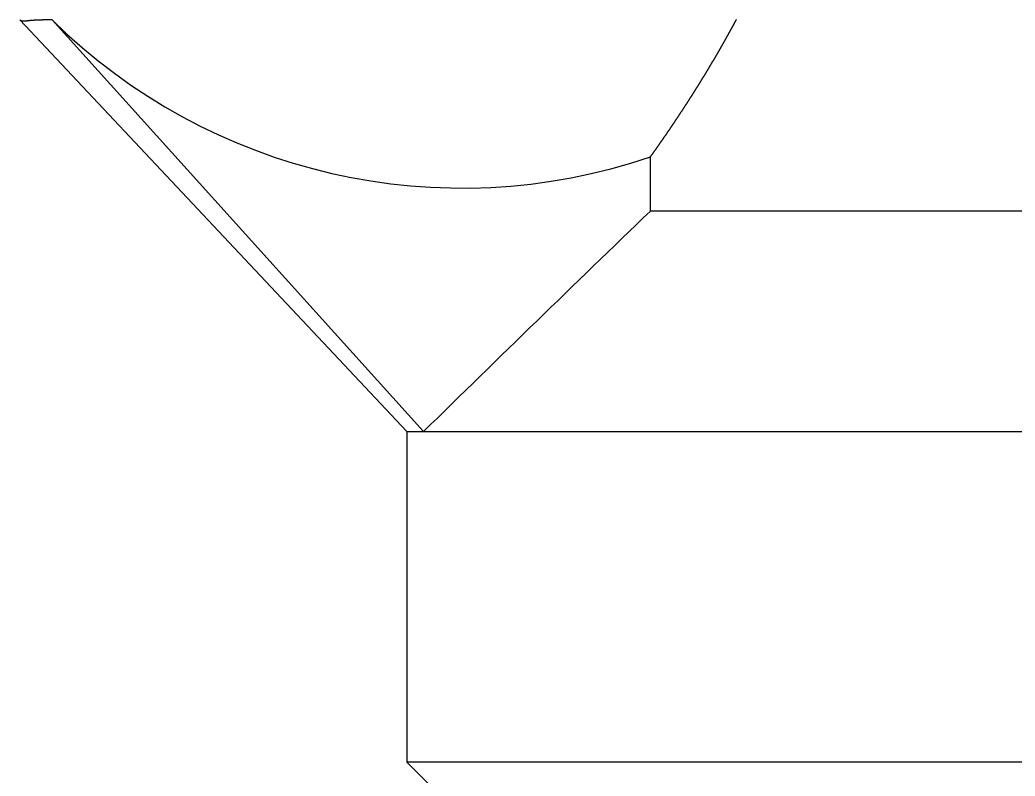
# Model space of a CAD drawing. Extents: x -1 to 104, y -14 to 81.
# Drawn here: x 27.81 to 36.83, y 17.32 to 24.18 of the extents above; entities that cross this region are included whole.
import ezdxf

# ---------------------------------------------------------------- set-up
doc = ezdxf.new("R2010")
doc.units = 0
doc.layers.get('0').update_dxf_attribs({"linetype": 'CONTINUOUS'})

msp = doc.modelspace()

# ---------------------------------------------------------------- linework, layer by layer
at = {"color": 7, "linetype": 'CONTINUOUS'}
for p, q in [((27.8059, 24.1754), (31.3142, 20.4415)), ((28.0972, 24.1754), (31.4658, 20.4415)), ((33.5227, 22.4415), (33.5227, 22.9334)), ((44.1057, 22.4415), (33.5227, 22.4415)), ((31.3142, 20.4415), (31.3142, 17.4415)), ((31.3142, 20.4415), (46.3142, 20.4415)), ((46.3142, 17.4415), (31.3142, 17.4415)), ((31.3142, 17.4415), (31.5642, 17.1915))]:
    msp.add_line(p, q, dxfattribs=at)
at = {"color": 7}
for points in [[(28.0972, 24.1754, 0), (28.0966, 24.1754, 0), (28.096, 24.1754, 0), (28.0955, 24.1754, 0), (28.0949, 24.1754, 0), (28.0943, 24.1754, 0), (28.0937, 24.1754, 0), (28.0931, 24.1754, 0), (28.0926, 24.1754, 0), (28.092, 24.1754, 0), (28.0914, 24.1754, 0), (28.0908, 24.1754, 0), (28.0903, 24.1754, 0), (28.0897, 24.1754, 0), (28.0891, 24.1754, 0), (28.0885, 24.1754, 0), (28.0879, 24.1754, 0), (28.0874, 24.1754, 0), (28.0868, 24.1754, 0), (28.0862, 24.1754, 0), (28.0856, 24.1754, 0), (28.0851, 24.1754, 0), (28.0845, 24.1754, 0), (28.0839, 24.1754, 0), (28.0833, 24.1754, 0), (28.0827, 24.1754, 0), (28.0822, 24.1754, 0), (28.0816, 24.1754, 0), (28.081, 24.1754, 0), (28.0804, 24.1754, 0), (28.0799, 24.1754, 0), (28.0793, 24.1754, 0), (28.0787, 24.1754, 0), (28.0781, 24.1754, 0), (28.0775, 24.1754, 0), (28.077, 24.1754, 0), (28.0764, 24.1754, 0), (28.0758, 24.1754, 0), (28.0752, 24.1754, 0), (28.0746, 24.1754, 0), (28.0741, 24.1754, 0), (28.0735, 24.1754, 0), (28.0729, 24.1754, 0), (28.0723, 24.1754, 0), (28.0718, 24.1753, 0), (28.0712, 24.1753, 0), (28.0706, 24.1753, 0), (28.07, 24.1753, 0), (28.0694, 24.1753, 0), (28.0689, 24.1753, 0), (28.0683, 24.1753, 0), (28.0677, 24.1753, 0), (28.0671, 24.1753, 0), (28.0666, 24.1753, 0), (28.066, 24.1753, 0), (28.0654, 24.1753, 0), (28.0648, 24.1753, 0), (28.0642, 24.1753, 0), (28.0637, 24.1753, 0), (28.0631, 24.1753, 0), (28.0625, 24.1753, 0), (28.0619, 24.1753, 0), (28.0614, 24.1753, 0), (28.0608, 24.1753, 0), (28.0602, 24.1753, 0), (28.0596, 24.1753, 0), (28.059, 24.1753, 0), (28.0585, 24.1752, 0), (28.0579, 24.1752, 0), (28.0573, 24.1752, 0), (28.0567, 24.1752, 0), (28.0562, 24.1752, 0), (28.0556, 24.1752, 0), (28.055, 24.1752, 0), (28.0544, 24.1752, 0), (28.0538, 24.1752, 0), (28.0533, 24.1752, 0), (28.0527, 24.1752, 0), (28.0521, 24.1752, 0), (28.0515, 24.1752, 0), (28.051, 24.1752, 0), (28.0504, 24.1752, 0), (28.0498, 24.1752, 0), (28.0492, 24.1752, 0), (28.0486, 24.1751, 0), (28.0481, 24.1751, 0), (28.0475, 24.1751, 0), (28.0469, 24.1751, 0), (28.0463, 24.1751, 0), (28.0457, 24.1751, 0), (28.0452, 24.1751, 0), (28.0446, 24.1751, 0), (28.044, 24.1751, 0), (28.0434, 24.1751, 0), (28.0429, 24.1751, 0), (28.0423, 24.1751, 0), (28.0417, 24.1751, 0), (28.0411, 24.175, 0), (28.0405, 24.175, 0), (28.04, 24.175, 0), (28.0394, 24.175, 0), (28.0388, 24.175, 0), (28.0382, 24.175, 0), (28.0377, 24.175, 0), (28.0371, 24.175, 0), (28.0365, 24.175, 0), (28.0359, 24.175, 0), (28.0353, 24.175, 0), (28.0348, 24.175, 0), (28.0342, 24.1749, 0), (28.0336, 24.1749, 0), (28.033, 24.1749, 0), (28.0325, 24.1749, 0), (28.0319, 24.1749, 0), (28.0313, 24.1749, 0), (28.0307, 24.1749, 0), (28.0301, 24.1749, 0), (28.0296, 24.1749, 0), (28.029, 24.1749, 0), (28.0284, 24.1749, 0), (28.0278, 24.1748, 0), (28.0273, 24.1748, 0), (28.0267, 24.1748, 0), (28.0261, 24.1748, 0), (28.0255, 24.1748, 0), (28.0249, 24.1748, 0), (28.0244, 24.1748, 0), (28.0238, 24.1748, 0), (28.0232, 24.1748, 0), (28.0226, 24.1747, 0), (28.0221, 24.1747, 0), (28.0215, 24.1747, 0), (28.0209, 24.1747, 0), (28.0203, 24.1747, 0), (28.0197, 24.1747, 0), (28.0192, 24.1747, 0), (28.0186, 24.1747, 0), (28.018, 24.1747, 0), (28.0174, 24.1746, 0), (28.0169, 24.1746, 0), (28.0163, 24.1746, 0), (28.0157, 24.1746, 0), (28.0151, 24.1746, 0), (28.0145, 24.1746, 0), (28.014, 24.1746, 0), (28.0134, 24.1746, 0), (28.0128, 24.1745, 0), (28.0122, 24.1745, 0), (28.0116, 24.1745, 0), (28.0111, 24.1745, 0), (28.0105, 24.1745, 0), (28.0099, 24.1745, 0), (28.0093, 24.1745, 0), (28.0088, 24.1744, 0), (28.0082, 24.1744, 0), (28.0076, 24.1744, 0), (28.007, 24.1744, 0), (28.0064, 24.1744, 0), (28.0059, 24.1744, 0), (28.0053, 24.1744, 0), (28.0047, 24.1743, 0), (28.0041, 24.1743, 0), (28.0036, 24.1743, 0), (28.003, 24.1743, 0), (28.0024, 24.1743, 0), (28.0018, 24.1743, 0), (28.0012, 24.1743, 0), (28.0007, 24.1742, 0), (28.0001, 24.1742, 0), (27.9995, 24.1742, 0), (27.9989, 24.1742, 0), (27.9984, 24.1742, 0), (27.9978, 24.1742, 0), (27.9972, 24.1741, 0), (27.9966, 24.1741, 0), (27.996, 24.1741, 0), (27.9955, 24.1741, 0), (27.9949, 24.1741, 0), (27.9943, 24.1741, 0), (27.9937, 24.174, 0), (27.9932, 24.174, 0), (27.9926, 24.174, 0), (27.992, 24.174, 0), (27.9914, 24.174, 0), (27.9908, 24.174, 0), (27.9903, 24.1739, 0), (27.9897, 24.1739, 0), (27.9891, 24.1739, 0), (27.9885, 24.1739, 0), (27.988, 24.1739, 0), (27.9874, 24.1738, 0), (27.9868, 24.1738, 0), (27.9862, 24.1738, 0), (27.9856, 24.1738, 0), (27.9851, 24.1738, 0), (27.9845, 24.1738, 0), (27.9839, 24.1737, 0), (27.9833, 24.1737, 0), (27.9828, 24.1737, 0), (27.9822, 24.1737, 0), (27.9816, 24.1737, 0), (27.981, 24.1736, 0), (27.9804, 24.1736, 0), (27.9799, 24.1736, 0), (27.9793, 24.1736, 0), (27.9787, 24.1735, 0), (27.9781, 24.1735, 0), (27.9776, 24.1735, 0), (27.977, 24.1735, 0), (27.9764, 24.1735, 0), (27.9758, 24.1734, 0), (27.9752, 24.1734, 0), (27.9747, 24.1734, 0), (27.9741, 24.1734, 0), (27.9735, 24.1734, 0), (27.9729, 24.1733, 0), (27.9724, 24.1733, 0), (27.9718, 24.1733, 0), (27.9712, 24.1733, 0), (27.9706, 24.1732, 0), (27.9701, 24.1732, 0), (27.9695, 24.1732, 0), (27.9689, 24.1732, 0), (27.9683, 24.1731, 0), (27.9677, 24.1731, 0), (27.9672, 24.1731, 0), (27.9666, 24.1731, 0), (27.966, 24.173, 0), (27.9654, 24.173, 0), (27.9649, 24.173, 0), (27.9643, 24.173, 0), (27.9637, 24.1729, 0), (27.9631, 24.1729, 0), (27.9625, 24.1729, 0), (27.962, 24.1729, 0), (27.9614, 24.1728, 0), (27.9608, 24.1728, 0), (27.9602, 24.1728, 0), (27.9597, 24.1728, 0), (27.9591, 24.1727, 0), (27.9585, 24.1727, 0), (27.9579, 24.1727, 0), (27.9573, 24.1727, 0), (27.9568, 24.1726, 0), (27.9562, 24.1726, 0), (27.9556, 24.1726, 0), (27.955, 24.1725, 0), (27.9545, 24.1725, 0), (27.9539, 24.1725, 0), (27.9533, 24.1725, 0), (27.9527, 24.1724, 0), (27.9521, 24.1724, 0), (27.9516, 24.1724, 0), (27.951, 24.1723, 0), (27.9504, 24.1723, 0), (27.9498, 24.1723, 0), (27.9493, 24.1723, 0), (27.9487, 24.1722, 0), (27.9481, 24.1722, 0), (27.9475, 24.1722, 0), (27.947, 24.1721, 0), (27.9464, 24.1721, 0), (27.9458, 24.1721, 0), (27.9452, 24.172, 0), (27.9446, 24.172, 0), (27.9441, 24.172, 0), (27.9435, 24.1719, 0), (27.9429, 24.1719, 0), (27.9423, 24.1719, 0), (27.9418, 24.1718, 0), (27.9412, 24.1718, 0), (27.9406, 24.1718, 0), (27.94, 24.1717, 0), (27.9395, 24.1717, 0), (27.9389, 24.1717, 0), (27.9383, 24.1716, 0), (27.9377, 24.1716, 0), (27.9371, 24.1716, 0), (27.9366, 24.1715, 0), (27.936, 24.1715, 0), (27.9354, 24.1715, 0), (27.9348, 24.1714, 0), (27.9343, 24.1714, 0), (27.9337, 24.1714, 0), (27.9331, 24.1713, 0), (27.9325, 24.1713, 0), (27.932, 24.1713, 0), (27.9314, 24.1712, 0), (27.9308, 24.1712, 0), (27.9302, 24.1711, 0), (27.9296, 24.1711, 0), (27.9291, 24.1711, 0), (27.9285, 24.171, 0), (27.9279, 24.171, 0), (27.9273, 24.171, 0), (27.9268, 24.1709, 0), (27.9262, 24.1709, 0), (27.9256, 24.1708, 0), (27.925, 24.1708, 0), (27.9245, 24.1708, 0), (27.9239, 24.1707, 0), (27.9233, 24.1707, 0), (27.9227, 24.1706, 0), (27.9221, 24.1706, 0), (27.9216, 24.1706, 0), (27.921, 24.1705, 0), (27.9204, 24.1705, 0), (27.9198, 24.1704, 0), (27.9193, 24.1704, 0), (27.9187, 24.1703, 0), (27.9181, 24.1703, 0), (27.9175, 24.1703, 0), (27.917, 24.1702, 0), (27.9164, 24.1702, 0), (27.9158, 24.1701, 0), (27.9152, 24.1701, 0), (27.9147, 24.17, 0), (27.9141, 24.17, 0), (27.9135, 24.17, 0), (27.9129, 24.1699, 0), (27.9123, 24.1699, 0), (27.9118, 24.1698, 0), (27.9112, 24.1698, 0), (27.9106, 24.1697, 0), (27.91, 24.1697, 0), (27.9095, 24.1696, 0), (27.9089, 24.1696, 0), (27.9083, 24.1695, 0), (27.9077, 24.1695, 0), (27.9072, 24.1694, 0), (27.9066, 24.1694, 0), (27.906, 24.1693, 0), (27.9054, 24.1693, 0), (27.9049, 24.1692, 0), (27.9043, 24.1692, 0), (27.9037, 24.1691, 0), (27.9031, 24.1691, 0), (27.9026, 24.169, 0), (27.902, 24.169, 0), (27.9014, 24.1689, 0), (27.9008, 24.1689, 0), (27.9003, 24.1688, 0), (27.8997, 24.1688, 0), (27.8991, 24.1687, 0), (27.8985, 24.1687, 0), (27.8979, 24.1686, 0), (27.8974, 24.1686, 0), (27.8968, 24.1685, 0), (27.8962, 24.1685, 0), (27.8956, 24.1684, 0), (27.8951, 24.1684, 0), (27.8945, 24.1683, 0), (27.8939, 24.1683, 0), (27.8933, 24.1682, 0), (27.8928, 24.1681, 0), (27.8922, 24.1681, 0), (27.8916, 24.168, 0), (27.891, 24.168, 0), (27.8905, 24.1679, 0), (27.8899, 24.1679, 0), (27.8893, 24.1678, 0), (27.8887, 24.1677, 0), (27.8882, 24.1677, 0), (27.8876, 24.1676, 0), (27.887, 24.1676, 0), (27.8864, 24.1675, 0), (27.8859, 24.1675, 0), (27.8853, 24.1674, 0), (27.8847, 24.1673, 0), (27.8841, 24.1673, 0), (27.8836, 24.1672, 0), (27.883, 24.1672, 0), (27.8824, 24.1671, 0), (27.8818, 24.167, 0), (27.8813, 24.167, 0), (27.8807, 24.1669, 0), (27.8801, 24.1668, 0), (27.8795, 24.1668, 0), (27.879, 24.1667, 0), (27.8784, 24.1667, 0), (27.8778, 24.1666, 0), (27.8772, 24.1665, 0), (27.8767, 24.1665, 0), (27.8761, 24.1664, 0), (27.8755, 24.1663, 0), (27.8749, 24.1663, 0), (27.8744, 24.1662, 0), (27.8738, 24.1661, 0), (27.8732, 24.1661, 0), (27.8726, 24.166, 0), (27.8721, 24.166, 0), (27.8715, 24.1659, 0), (27.8709, 24.1658, 0), (27.8704, 24.1658, 0), (27.8698, 24.1657, 0), (27.8692, 24.1656, 0), (27.8686, 24.1656, 0), (27.8681, 24.1655, 0), (27.8675, 24.1654, 0), (27.8669, 24.1654, 0), (27.8663, 24.1653, 0), (27.8658, 24.1652, 0), (27.8652, 24.1652, 0), (27.8646, 24.1651, 0), (27.864, 24.165, 0), (27.8635, 24.165, 0), (27.8629, 24.1649, 0), (27.8623, 24.1648, 0), (27.8617, 24.1647, 0), (27.8612, 24.1647, 0), (27.8606, 24.1646, 0), (27.86, 24.1645, 0), (27.8594, 24.1645, 0), (27.8589, 24.1644, 0), (27.8583, 24.1644, 0), (27.8577, 24.1643, 0), (27.8571, 24.1642, 0), (27.8566, 24.1642, 0), (27.856, 24.1641, 0), (27.8554, 24.164, 0), (27.8548, 24.164, 0), (27.8543, 24.1639, 0), (27.8537, 24.1638, 0), (27.8531, 24.1638, 0), (27.8525, 24.1637, 0), (27.852, 24.1637, 0), (27.8514, 24.1636, 0), (27.8508, 24.1635, 0), (27.8503, 24.1635, 0), (27.8497, 24.1634, 0), (27.8491, 24.1634, 0), (27.8485, 24.1633, 0), (27.8479, 24.1632, 0), (27.8474, 24.1632, 0), (27.8468, 24.1631, 0), (27.8462, 24.1631, 0), (27.8456, 24.163, 0), (27.8451, 24.163, 0), (27.8445, 24.1629, 0), (27.8439, 24.1629, 0), (27.8433, 24.1629, 0), (27.8428, 24.1628, 0), (27.8422, 24.1628, 0), (27.8416, 24.1628, 0), (27.841, 24.1627, 0), (27.8405, 24.1627, 0), (27.8399, 24.1627, 0), (27.8393, 24.1626, 0), (27.8387, 24.1626, 0), (27.8381, 24.1626, 0), (27.8376, 24.1626, 0), (27.837, 24.1626, 0), (27.8364, 24.1626, 0), (27.8358, 24.1626, 0), (27.8352, 24.1626, 0), (27.8347, 24.1626, 0), (27.8341, 24.1626, 0), (27.8335, 24.1626, 0), (27.8329, 24.1626, 0), (27.8323, 24.1627, 0), (27.8318, 24.1627, 0), (27.8312, 24.1627, 0), (27.8306, 24.1628, 0), (27.83, 24.1628, 0), (27.8295, 24.1629, 0), (27.8289, 24.163, 0), (27.8283, 24.163, 0), (27.8277, 24.1631, 0), (27.8272, 24.1632, 0), (27.8266, 24.1633, 0), (27.826, 24.1634, 0), (27.8255, 24.1636, 0), (27.8249, 24.1637, 0), (27.8243, 24.1638, 0), (27.8238, 24.164, 0), (27.8232, 24.1641, 0), (27.8227, 24.1643, 0), (27.8221, 24.1645, 0), (27.8216, 24.1647, 0), (27.821, 24.1649, 0), (27.8205, 24.1651, 0), (27.8199, 24.1653, 0), (27.8194, 24.1655, 0), (27.8189, 24.1658, 0), (27.8183, 24.166, 0), (27.8178, 24.1662, 0), (27.8173, 24.1665, 0), (27.8168, 24.1668, 0), (27.8163, 24.167, 0), (27.8158, 24.1673, 0), (27.8153, 24.1676, 0), (27.8148, 24.1679, 0), (27.8143, 24.1682, 0), (27.8138, 24.1685, 0), (27.8133, 24.1689, 0), (27.8128, 24.1692, 0), (27.8123, 24.1695, 0), (27.8119, 24.1699, 0), (27.8114, 24.1702, 0), (27.811, 24.1706, 0), (27.8105, 24.171, 0), (27.8101, 24.1713, 0), (27.8096, 24.1717, 0), (27.8092, 24.1721, 0), (27.8088, 24.1725, 0), (27.8083, 24.1729, 0), (27.8079, 24.1733, 0), (27.8075, 24.1737, 0), (27.8071, 24.1741, 0), (27.8067, 24.1745, 0), (27.8063, 24.175, 0), (27.8059, 24.1754, 0)], [(33.5227, 22.9334, 0), (33.5247, 22.9362, 0), (33.5267, 22.939, 0), (33.5288, 22.9418, 0), (33.5308, 22.9447, 0), (33.5328, 22.9475, 0), (33.5348, 22.9503, 0), (33.5368, 22.9531, 0), (33.5388, 22.9559, 0), (33.5408, 22.9587, 0), (33.5428, 22.9615, 0), (33.5448, 22.9643, 0), (33.5468, 22.9671, 0), (33.5488, 22.97, 0), (33.5508, 22.9728, 0), (33.5528, 22.9756, 0), (33.5548, 22.9784, 0), (33.5568, 22.9812, 0), (33.5587, 22.984, 0), (33.5607, 22.9868, 0), (33.5627, 22.9897, 0), (33.5647, 22.9925, 0), (33.5667, 22.9953, 0), (33.5687, 22.9981, 0), (33.5707, 23.0009, 0), (33.5727, 23.0037, 0), (33.5747, 23.0066, 0), (33.5767, 23.0094, 0), (33.5787, 23.0122, 0), (33.5806, 23.015, 0), (33.5826, 23.0178, 0), (33.5846, 23.0207, 0), (33.5866, 23.0235, 0), (33.5886, 23.0263, 0), (33.5906, 23.0291, 0), (33.5925, 23.032, 0), (33.5945, 23.0348, 0), (33.5965, 23.0376, 0), (33.5985, 23.0404, 0), (33.6005, 23.0433, 0), (33.6024, 23.0461, 0), (33.6044, 23.0489, 0), (33.6064, 23.0518, 0), (33.6084, 23.0546, 0), (33.6103, 23.0574, 0), (33.6123, 23.0602, 0), (33.6143, 23.0631, 0), (33.6163, 23.0659, 0), (33.6182, 23.0687, 0), (33.6202, 23.0716, 0), (33.6222, 23.0744, 0), (33.6241, 23.0772, 0), (33.6261, 23.0801, 0), (33.6281, 23.0829, 0), (33.63, 23.0857, 0), (33.632, 23.0886, 0), (33.634, 23.0914, 0), (33.6359, 23.0942, 0), (33.6379, 23.0971, 0), (33.6399, 23.0999, 0), (33.6418, 23.1028, 0), (33.6438, 23.1056, 0), (33.6457, 23.1084, 0), (33.6477, 23.1113, 0), (33.6497, 23.1141, 0), (33.6516, 23.117, 0), (33.6536, 23.1198, 0), (33.6555, 23.1226, 0), (33.6575, 23.1255, 0), (33.6595, 23.1283, 0), (33.6614, 23.1312, 0), (33.6634, 23.134, 0), (33.6653, 23.1369, 0), (33.6673, 23.1397, 0), (33.6692, 23.1425, 0), (33.6712, 23.1454, 0), (33.6731, 23.1482, 0), (33.6751, 23.1511, 0), (33.677, 23.1539, 0), (33.679, 23.1568, 0), (33.6809, 23.1596, 0), (33.6829, 23.1625, 0), (33.6848, 23.1653, 0), (33.6867, 23.1682, 0), (33.6887, 23.171, 0), (33.6906, 23.1739, 0), (33.6926, 23.1767, 0), (33.6945, 23.1796, 0), (33.6965, 23.1824, 0), (33.6984, 23.1853, 0), (33.7003, 23.1881, 0), (33.7023, 23.191, 0), (33.7042, 23.1939, 0), (33.7061, 23.1967, 0), (33.7081, 23.1996, 0), (33.71, 23.2024, 0), (33.7119, 23.2053, 0), (33.7139, 23.2081, 0), (33.7158, 23.211, 0), (33.7177, 23.2139, 0), (33.7197, 23.2167, 0), (33.7216, 23.2196, 0), (33.7235, 23.2224, 0), (33.7255, 23.2253, 0), (33.7274, 23.2282, 0), (33.7293, 23.231, 0), (33.7312, 23.2339, 0), (33.7332, 23.2367, 0), (33.7351, 23.2396, 0), (33.737, 23.2425, 0), (33.7389, 23.2453, 0), (33.7409, 23.2482, 0), (33.7428, 23.2511, 0), (33.7447, 23.2539, 0), (33.7466, 23.2568, 0), (33.7485, 23.2597, 0), (33.7505, 23.2625, 0), (33.7524, 23.2654, 0), (33.7543, 23.2683, 0), (33.7562, 23.2712, 0), (33.7581, 23.274, 0), (33.76, 23.2769, 0), (33.7619, 23.2798, 0), (33.7639, 23.2826, 0), (33.7658, 23.2855, 0), (33.7677, 23.2884, 0), (33.7696, 23.2913, 0), (33.7715, 23.2941, 0), (33.7734, 23.297, 0), (33.7753, 23.2999, 0), (33.7772, 23.3028, 0), (33.7791, 23.3056, 0), (33.781, 23.3085, 0), (33.7829, 23.3114, 0), (33.7848, 23.3143, 0), (33.7867, 23.3171, 0), (33.7886, 23.32, 0), (33.7905, 23.3229, 0), (33.7924, 23.3258, 0), (33.7943, 23.3287, 0), (33.7962, 23.3315, 0), (33.7981, 23.3344, 0), (33.8, 23.3373, 0), (33.8019, 23.3402, 0), (33.8038, 23.3431, 0), (33.8057, 23.346, 0), (33.8076, 23.3488, 0), (33.8095, 23.3517, 0), (33.8114, 23.3546, 0), (33.8133, 23.3575, 0), (33.8152, 23.3604, 0), (33.8171, 23.3633, 0), (33.819, 23.3662, 0), (33.8208, 23.369, 0), (33.8227, 23.3719, 0), (33.8246, 23.3748, 0), (33.8265, 23.3777, 0), (33.8284, 23.3806, 0), (33.8303, 23.3835, 0), (33.8321, 23.3864, 0), (33.834, 23.3893, 0), (33.8359, 23.3922, 0), (33.8378, 23.3951, 0), (33.8397, 23.398, 0), (33.8415, 23.4009, 0), (33.8434, 23.4038, 0), (33.8453, 23.4066, 0), (33.8472, 23.4095, 0), (33.849, 23.4124, 0), (33.8509, 23.4153, 0), (33.8528, 23.4182, 0), (33.8547, 23.4211, 0), (33.8565, 23.424, 0), (33.8584, 23.4269, 0), (33.8603, 23.4298, 0), (33.8621, 23.4327, 0), (33.864, 23.4356, 0), (33.8659, 23.4385, 0), (33.8677, 23.4414, 0), (33.8696, 23.4443, 0), (33.8715, 23.4472, 0), (33.8733, 23.4501, 0), (33.8752, 23.4531, 0), (33.8771, 23.456, 0), (33.8789, 23.4589, 0), (33.8808, 23.4618, 0), (33.8826, 23.4647, 0), (33.8845, 23.4676, 0), (33.8864, 23.4705, 0), (33.8882, 23.4734, 0), (33.8901, 23.4763, 0), (33.8919, 23.4792, 0), (33.8938, 23.4821, 0), (33.8956, 23.485, 0), (33.8975, 23.4879, 0), (33.8993, 23.4909, 0), (33.9012, 23.4938, 0), (33.903, 23.4967, 0), (33.9049, 23.4996, 0), (33.9067, 23.5025, 0), (33.9086, 23.5054, 0), (33.9104, 23.5083, 0), (33.9123, 23.5113, 0), (33.9141, 23.5142, 0), (33.916, 23.5171, 0), (33.9178, 23.52, 0), (33.9197, 23.5229, 0), (33.9215, 23.5258, 0), (33.9233, 23.5288, 0), (33.9252, 23.5317, 0), (33.927, 23.5346, 0), (33.9289, 23.5375, 0), (33.9307, 23.5404, 0), (33.9325, 23.5434, 0), (33.9344, 23.5463, 0), (33.9362, 23.5492, 0), (33.938, 23.5521, 0), (33.9399, 23.555, 0), (33.9417, 23.558, 0), (33.9435, 23.5609, 0), (33.9454, 23.5638, 0), (33.9472, 23.5667, 0), (33.949, 23.5697, 0), (33.9508, 23.5726, 0), (33.9527, 23.5755, 0), (33.9545, 23.5785, 0), (33.9563, 23.5814, 0), (33.9581, 23.5843, 0), (33.96, 23.5872, 0), (33.9618, 23.5902, 0), (33.9636, 23.5931, 0), (33.9654, 23.596, 0), (33.9672, 23.599, 0), (33.9691, 23.6019, 0), (33.9709, 23.6048, 0), (33.9727, 23.6078, 0), (33.9745, 23.6107, 0), (33.9763, 23.6136, 0), (33.9781, 23.6166, 0), (33.98, 23.6195, 0), (33.9818, 23.6224, 0), (33.9836, 23.6254, 0), (33.9854, 23.6283, 0), (33.9872, 23.6312, 0), (33.989, 23.6342, 0), (33.9908, 23.6371, 0), (33.9926, 23.6401, 0), (33.9944, 23.643, 0), (33.9962, 23.6459, 0), (33.998, 23.6489, 0), (33.9998, 23.6518, 0), (34.0016, 23.6548, 0), (34.0034, 23.6577, 0), (34.0052, 23.6607, 0), (34.007, 23.6636, 0), (34.0088, 23.6665, 0), (34.0106, 23.6695, 0), (34.0124, 23.6724, 0), (34.0142, 23.6754, 0), (34.016, 23.6783, 0), (34.0178, 23.6813, 0), (34.0196, 23.6842, 0), (34.0214, 23.6872, 0), (34.0232, 23.6901, 0), (34.025, 23.6931, 0), (34.0268, 23.696, 0), (34.0286, 23.699, 0), (34.0304, 23.7019, 0), (34.0321, 23.7049, 0), (34.0339, 23.7078, 0), (34.0357, 23.7108, 0), (34.0375, 23.7137, 0), (34.0393, 23.7167, 0), (34.0411, 23.7196, 0), (34.0428, 23.7226, 0), (34.0446, 23.7255, 0), (34.0464, 23.7285, 0), (34.0482, 23.7315, 0), (34.05, 23.7344, 0), (34.0517, 23.7374, 0), (34.0535, 23.7403, 0), (34.0553, 23.7433, 0), (34.0571, 23.7462, 0), (34.0588, 23.7492, 0), (34.0606, 23.7522, 0), (34.0624, 23.7551, 0), (34.0642, 23.7581, 0), (34.0659, 23.7611, 0), (34.0677, 23.764, 0), (34.0695, 23.767, 0), (34.0712, 23.7699, 0), (34.073, 23.7729, 0), (34.0748, 23.7759, 0), (34.0765, 23.7788, 0), (34.0783, 23.7818, 0), (34.08, 23.7848, 0), (34.0818, 23.7877, 0), (34.0836, 23.7907, 0), (34.0853, 23.7937, 0), (34.0871, 23.7966, 0), (34.0888, 23.7996, 0), (34.0906, 23.8026, 0), (34.0924, 23.8055, 0), (34.0941, 23.8085, 0), (34.0959, 23.8115, 0), (34.0976, 23.8145, 0), (34.0994, 23.8174, 0), (34.1011, 23.8204, 0), (34.1029, 23.8234, 0), (34.1046, 23.8264, 0), (34.1064, 23.8293, 0), (34.1081, 23.8323, 0), (34.1099, 23.8353, 0), (34.1116, 23.8383, 0), (34.1133, 23.8412, 0), (34.1151, 23.8442, 0), (34.1168, 23.8472, 0), (34.1186, 23.8502, 0), (34.1203, 23.8531, 0), (34.1221, 23.8561, 0), (34.1238, 23.8591, 0), (34.1255, 23.8621, 0), (34.1273, 23.8651, 0), (34.129, 23.8681, 0), (34.1307, 23.871, 0), (34.1325, 23.874, 0), (34.1342, 23.877, 0), (34.1359, 23.88, 0), (34.1377, 23.883, 0), (34.1394, 23.886, 0), (34.1411, 23.8889, 0), (34.1429, 23.8919, 0), (34.1446, 23.8949, 0), (34.1463, 23.8979, 0), (34.148, 23.9009, 0), (34.1498, 23.9039, 0), (34.1515, 23.9069, 0), (34.1532, 23.9099, 0), (34.1549, 23.9128, 0), (34.1567, 23.9158, 0), (34.1584, 23.9188, 0), (34.1601, 23.9218, 0), (34.1618, 23.9248, 0), (34.1635, 23.9278, 0), (34.1652, 23.9308, 0), (34.167, 23.9338, 0), (34.1687, 23.9368, 0), (34.1704, 23.9398, 0), (34.1721, 23.9428, 0), (34.1738, 23.9458, 0), (34.1755, 23.9488, 0), (34.1772, 23.9518, 0), (34.1789, 23.9548, 0), (34.1806, 23.9578, 0), (34.1823, 23.9608, 0), (34.184, 23.9638, 0), (34.1858, 23.9668, 0), (34.1875, 23.9698, 0), (34.1892, 23.9728, 0), (34.1909, 23.9758, 0), (34.1926, 23.9788, 0), (34.1943, 23.9818, 0), (34.196, 23.9848, 0), (34.1977, 23.9878, 0), (34.1994, 23.9908, 0), (34.201, 23.9938, 0), (34.2027, 23.9968, 0), (34.2044, 23.9998, 0), (34.2061, 24.0028, 0), (34.2078, 24.0058, 0), (34.2095, 24.0088, 0), (34.2112, 24.0118, 0), (34.2129, 24.0148, 0), (34.2146, 24.0179, 0), (34.2163, 24.0209, 0), (34.2179, 24.0239, 0), (34.2196, 24.0269, 0), (34.2213, 24.0299, 0), (34.223, 24.0329, 0), (34.2247, 24.0359, 0), (34.2264, 24.0389, 0), (34.228, 24.0419, 0), (34.2297, 24.045, 0), (34.2314, 24.048, 0), (34.2331, 24.051, 0), (34.2347, 24.054, 0), (34.2364, 24.057, 0), (34.2381, 24.06, 0), (34.2398, 24.0631, 0), (34.2414, 24.0661, 0), (34.2431, 24.0691, 0), (34.2448, 24.0721, 0), (34.2465, 24.0751, 0), (34.2481, 24.0782, 0), (34.2498, 24.0812, 0), (34.2515, 24.0842, 0), (34.2531, 24.0872, 0), (34.2548, 24.0902, 0), (34.2564, 24.0933, 0), (34.2581, 24.0963, 0), (34.2598, 24.0993, 0), (34.2614, 24.1023, 0), (34.2631, 24.1054, 0), (34.2647, 24.1084, 0), (34.2664, 24.1114, 0), (34.2681, 24.1144, 0), (34.2697, 24.1175, 0), (34.2714, 24.1205, 0), (34.273, 24.1235, 0), (34.2747, 24.1266, 0), (34.2763, 24.1296, 0), (34.278, 24.1326, 0), (34.2796, 24.1357, 0), (34.2813, 24.1387, 0), (34.2829, 24.1417, 0), (34.2846, 24.1447, 0), (34.2862, 24.1478, 0), (34.2878, 24.1508, 0), (34.2895, 24.1538, 0), (34.2911, 24.1569, 0), (34.2928, 24.1599, 0), (34.2944, 24.163, 0), (34.296, 24.166, 0), (34.2977, 24.169, 0), (34.2993, 24.1721, 0), (34.301, 24.1751, 0), (34.3026, 24.1781, 0)]]:
    msp.add_polyline3d(points, dxfattribs=at)
at = {"color": 7, "linetype": 'CONTINUOUS'}
for centre, radius, start, end in [((31.8142, 27.9415), 5.2915, 225.37574, 288.83692), ((250.5578, -202.8332), 312.8145, 133.932778, 134.45827)]:
    msp.add_arc(centre, radius, start, end, dxfattribs=at)

doc.saveas('drawing.dxf')
